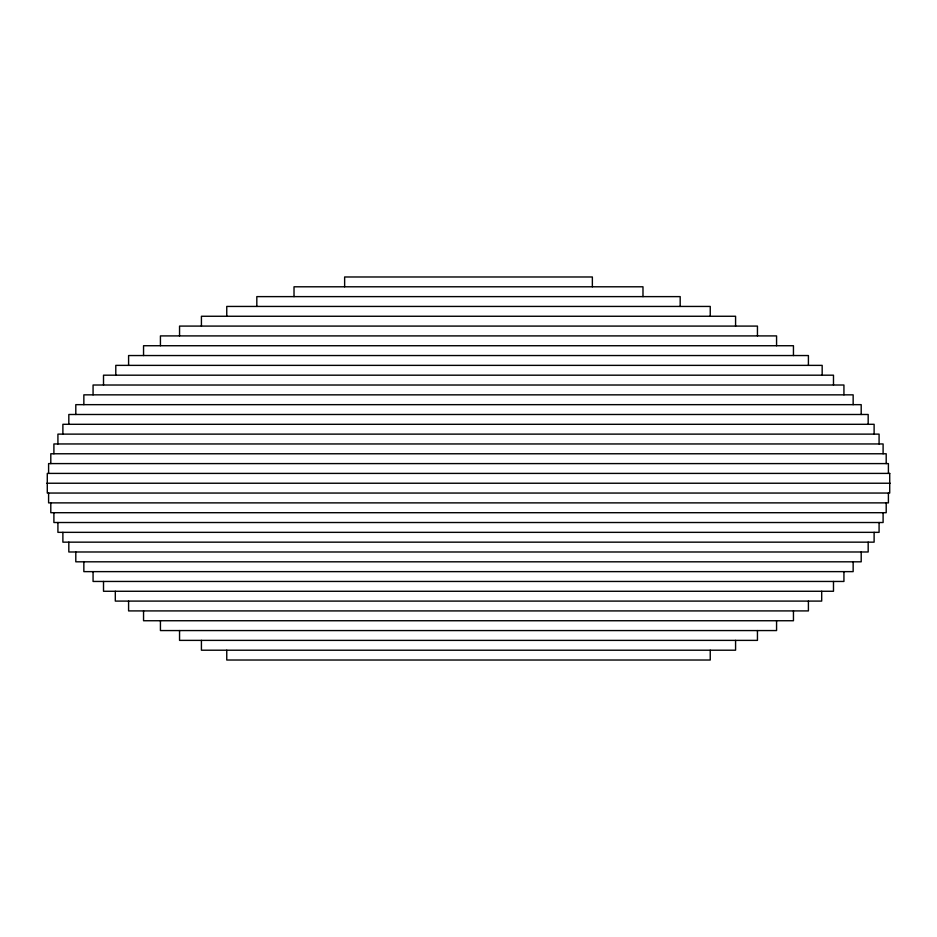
<?xml version="1.0" encoding="UTF-8"?>
<svg xmlns="http://www.w3.org/2000/svg" width="937" height="937" viewBox="0 0 937 937"><rect width="100%" height="100%" fill="white"/><g stroke="black" fill="none" stroke-linecap="round" stroke-linejoin="round"><path stroke-width="1.41" d="M46.85 483.234L890.15 483.234M888.405 473.408L888.405 463.592L48.595 463.592L48.595 473.408M888.405 493.049L888.405 502.876L48.595 502.876L48.595 493.049M886.203 463.592L886.203 453.766L50.797 453.766L50.797 463.592M886.203 502.876L886.203 512.703L50.797 512.703L50.797 502.876M883.099 453.766L883.099 443.951L53.901 443.951L53.901 453.766M883.099 512.703L883.099 522.518L53.901 522.518L53.901 512.703M879.082 443.951L879.082 434.124L57.918 434.124L57.918 443.951M879.082 522.518L879.082 532.345L57.918 532.345L57.918 522.518M874.116 434.124L874.116 424.297L62.884 424.297L62.884 434.124M874.116 532.345L874.116 542.16L62.884 542.16L62.884 532.345M868.177 424.297L868.177 414.482L68.823 414.482L68.823 424.297M868.177 542.16L868.177 551.987L68.823 551.987L68.823 542.16M861.197 414.482L861.197 404.655L75.803 404.655L75.803 414.482M861.197 551.987L861.197 561.813L75.803 561.813L75.803 551.987M853.15 404.655L853.15 394.84L83.85 394.84L83.85 404.655M853.15 561.813L853.15 571.629L83.85 571.629L83.85 561.813M843.932 394.84L843.932 385.013L93.068 385.013L93.068 394.84M843.932 571.629L843.932 581.455L93.068 581.455L93.068 571.629M833.485 385.013L833.485 375.187L103.515 375.187L103.515 385.013M833.485 581.455L833.485 591.27L103.515 591.27L103.515 581.455M822.171 375.187L822.171 365.371L115.79 365.371L115.79 375.187M821.69 591.27L821.69 601.097L115.31 601.097L115.31 591.27M808.408 365.371L808.408 355.545L128.592 355.545L128.592 365.371M808.408 601.097L808.408 610.912L128.592 610.912L128.592 601.097M793.452 355.545L793.452 345.73L143.548 345.73L143.548 355.545M793.452 610.912L793.452 620.739L143.548 620.739L143.548 610.912M776.574 345.73L776.574 335.903L160.426 335.903L160.426 345.73M776.574 620.739L776.574 630.566L160.426 630.566L160.426 620.739M757.447 335.903L757.447 326.088L179.553 326.088L179.553 335.903M757.447 630.566L757.447 640.381L179.553 640.381L179.553 630.566M735.58 326.088L735.58 316.261L201.42 316.261L201.42 326.088M735.58 640.381L735.58 650.208L201.42 650.208L201.42 640.381M710.246 316.261L710.246 306.434L226.754 306.434L226.754 316.261M710.246 650.208L710.246 660.023L226.754 660.023L226.754 650.208M680.18 306.434L680.18 296.619L256.82 296.619L256.82 306.434M642.981 296.619L642.981 286.792L294.019 286.792L294.019 296.619M592.36 286.792L592.36 276.977L344.64 276.977L344.64 286.792M889.717 473.408L47.283 473.408L47.283 493.049L889.717 493.049L889.717 473.408"/></g></svg>
